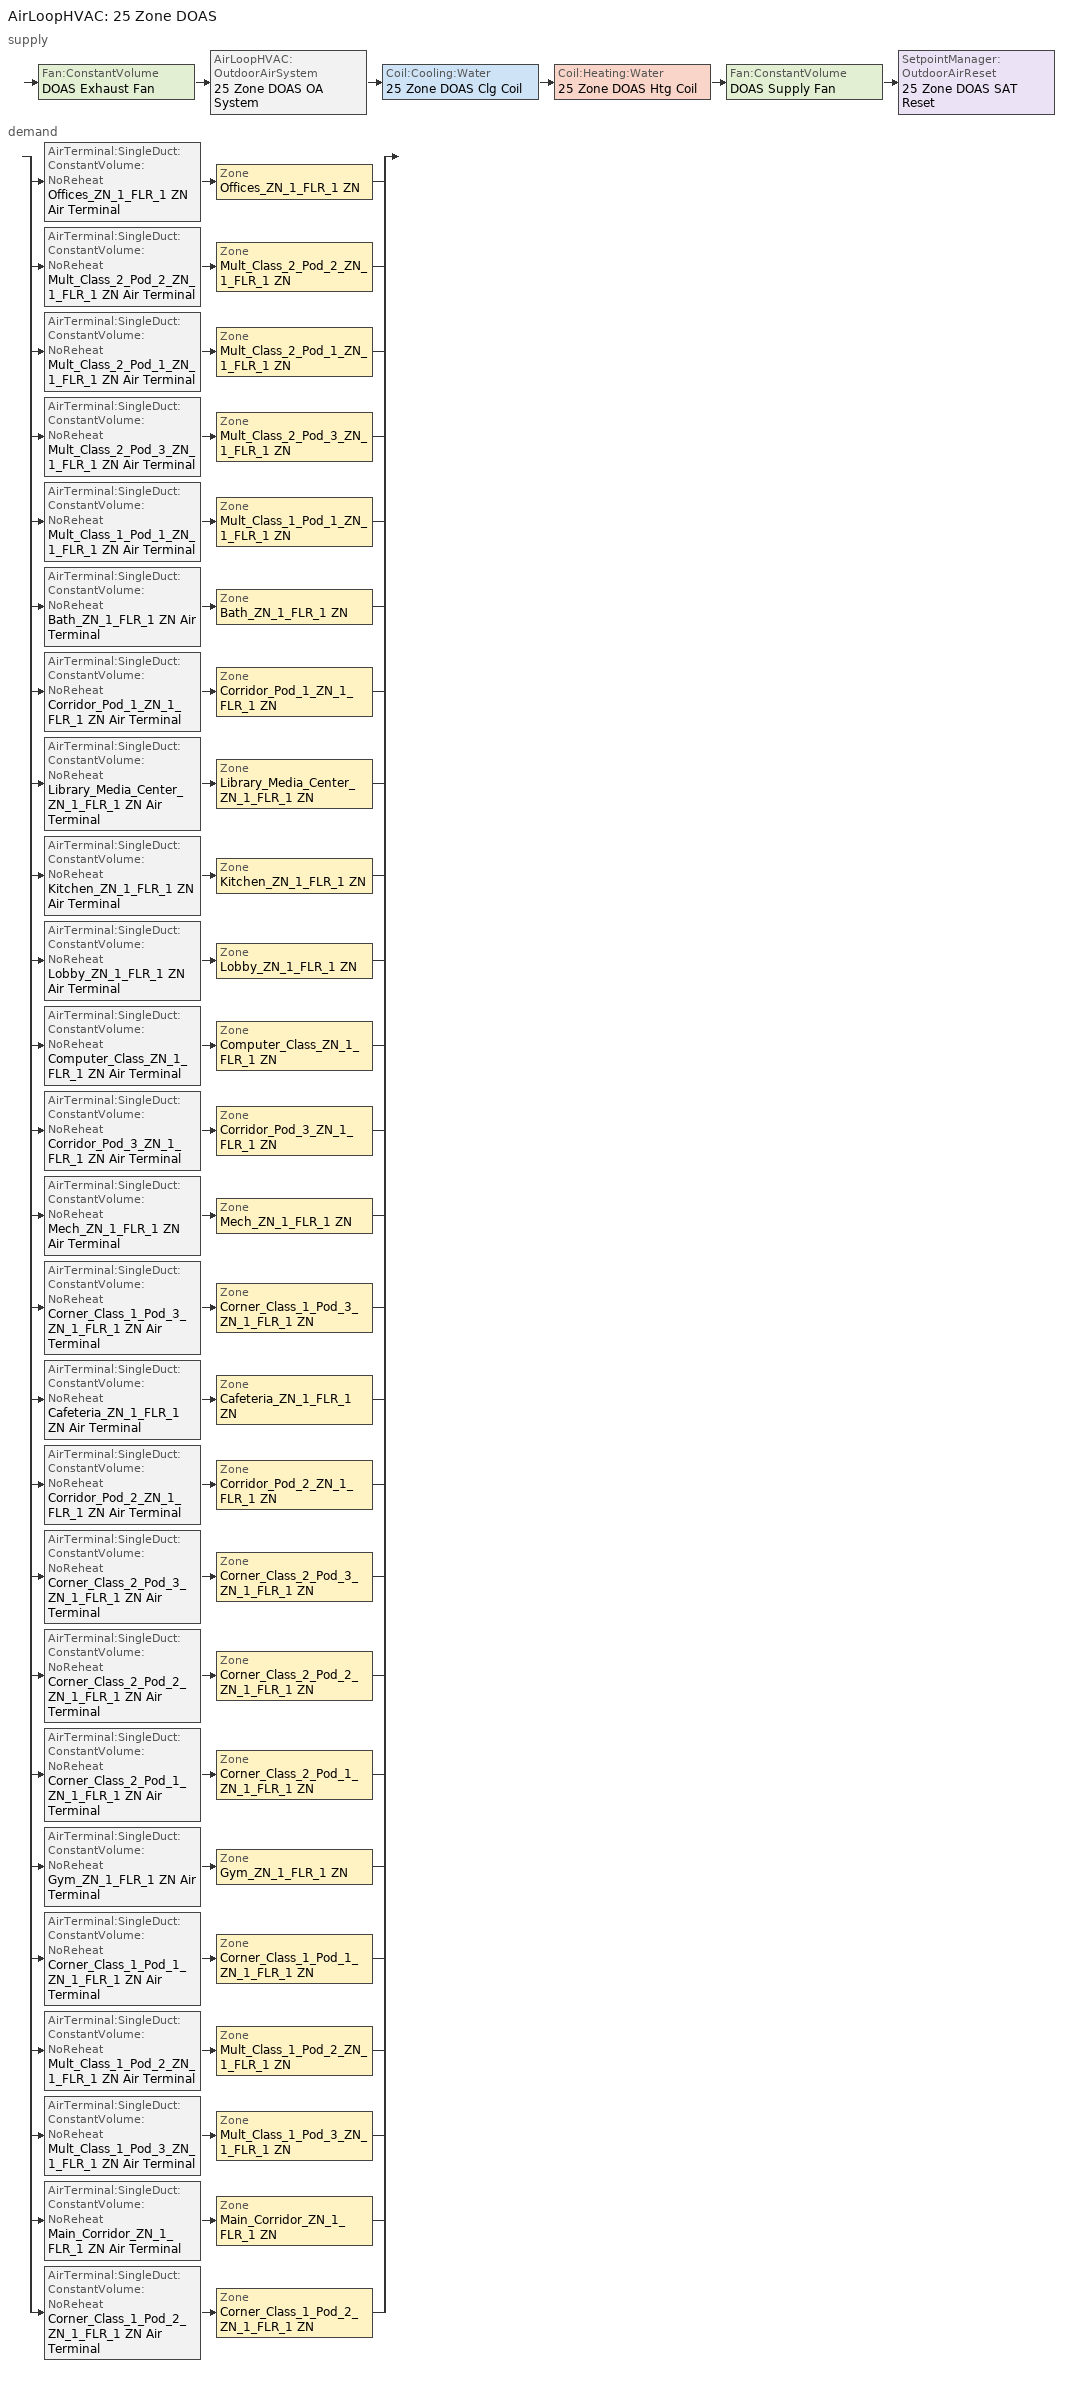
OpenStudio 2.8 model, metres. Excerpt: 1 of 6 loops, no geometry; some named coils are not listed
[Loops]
AirLoopHVAC '25 Zone DOAS'
 supply: Fan:ConstantVolume 'DOAS Exhaust Fan' > AirLoopHVAC:OutdoorAirSystem '25 Zone DOAS OA System' > Coil:Cooling:Water '25 Zone DOAS Clg Coil' > Coil:Heating:Water '25 Zone DOAS Htg Coil' > Fan:ConstantVolume 'DOAS Supply Fan' > SetpointManager:OutdoorAirReset '25 Zone DOAS SAT Reset'
 demand: split
  | AirTerminal:SingleDuct:ConstantVolume:NoReheat 'Offices_ZN_1_FLR_1 ZN Air Terminal' > Zone 'Offices_ZN_1_FLR_1 ZN'
  | AirTerminal:SingleDuct:ConstantVolume:NoReheat 'Mult_Class_2_Pod_2_ZN_1_FLR_1 ZN Air Terminal' > Zone 'Mult_Class_2_Pod_2_ZN_1_FLR_1 ZN'
  | AirTerminal:SingleDuct:ConstantVolume:NoReheat 'Mult_Class_2_Pod_1_ZN_1_FLR_1 ZN Air Terminal' > Zone 'Mult_Class_2_Pod_1_ZN_1_FLR_1 ZN'
  | AirTerminal:SingleDuct:ConstantVolume:NoReheat 'Mult_Class_2_Pod_3_ZN_1_FLR_1 ZN Air Terminal' > Zone 'Mult_Class_2_Pod_3_ZN_1_FLR_1 ZN'
  | AirTerminal:SingleDuct:ConstantVolume:NoReheat 'Mult_Class_1_Pod_1_ZN_1_FLR_1 ZN Air Terminal' > Zone 'Mult_Class_1_Pod_1_ZN_1_FLR_1 ZN'
  | AirTerminal:SingleDuct:ConstantVolume:NoReheat 'Bath_ZN_1_FLR_1 ZN Air Terminal' > Zone 'Bath_ZN_1_FLR_1 ZN'
  | AirTerminal:SingleDuct:ConstantVolume:NoReheat 'Corridor_Pod_1_ZN_1_FLR_1 ZN Air Terminal' > Zone 'Corridor_Pod_1_ZN_1_FLR_1 ZN'
  | AirTerminal:SingleDuct:ConstantVolume:NoReheat 'Library_Media_Center_ZN_1_FLR_1 ZN Air Terminal' > Zone 'Library_Media_Center_ZN_1_FLR_1 ZN'
  | AirTerminal:SingleDuct:ConstantVolume:NoReheat 'Kitchen_ZN_1_FLR_1 ZN Air Terminal' > Zone 'Kitchen_ZN_1_FLR_1 ZN'
  | AirTerminal:SingleDuct:ConstantVolume:NoReheat 'Lobby_ZN_1_FLR_1 ZN Air Terminal' > Zone 'Lobby_ZN_1_FLR_1 ZN'
  | AirTerminal:SingleDuct:ConstantVolume:NoReheat 'Computer_Class_ZN_1_FLR_1 ZN Air Terminal' > Zone 'Computer_Class_ZN_1_FLR_1 ZN'
  | AirTerminal:SingleDuct:ConstantVolume:NoReheat 'Corridor_Pod_3_ZN_1_FLR_1 ZN Air Terminal' > Zone 'Corridor_Pod_3_ZN_1_FLR_1 ZN'
  | AirTerminal:SingleDuct:ConstantVolume:NoReheat 'Mech_ZN_1_FLR_1 ZN Air Terminal' > Zone 'Mech_ZN_1_FLR_1 ZN'
  | AirTerminal:SingleDuct:ConstantVolume:NoReheat 'Corner_Class_1_Pod_3_ZN_1_FLR_1 ZN Air Terminal' > Zone 'Corner_Class_1_Pod_3_ZN_1_FLR_1 ZN'
  | AirTerminal:SingleDuct:ConstantVolume:NoReheat 'Cafeteria_ZN_1_FLR_1 ZN Air Terminal' > Zone 'Cafeteria_ZN_1_FLR_1 ZN'
  | AirTerminal:SingleDuct:ConstantVolume:NoReheat 'Corridor_Pod_2_ZN_1_FLR_1 ZN Air Terminal' > Zone 'Corridor_Pod_2_ZN_1_FLR_1 ZN'
  | AirTerminal:SingleDuct:ConstantVolume:NoReheat 'Corner_Class_2_Pod_3_ZN_1_FLR_1 ZN Air Terminal' > Zone 'Corner_Class_2_Pod_3_ZN_1_FLR_1 ZN'
  | AirTerminal:SingleDuct:ConstantVolume:NoReheat 'Corner_Class_2_Pod_2_ZN_1_FLR_1 ZN Air Terminal' > Zone 'Corner_Class_2_Pod_2_ZN_1_FLR_1 ZN'
  | AirTerminal:SingleDuct:ConstantVolume:NoReheat 'Corner_Class_2_Pod_1_ZN_1_FLR_1 ZN Air Terminal' > Zone 'Corner_Class_2_Pod_1_ZN_1_FLR_1 ZN'
  | AirTerminal:SingleDuct:ConstantVolume:NoReheat 'Gym_ZN_1_FLR_1 ZN Air Terminal' > Zone 'Gym_ZN_1_FLR_1 ZN'
  | AirTerminal:SingleDuct:ConstantVolume:NoReheat 'Corner_Class_1_Pod_1_ZN_1_FLR_1 ZN Air Terminal' > Zone 'Corner_Class_1_Pod_1_ZN_1_FLR_1 ZN'
  | AirTerminal:SingleDuct:ConstantVolume:NoReheat 'Mult_Class_1_Pod_2_ZN_1_FLR_1 ZN Air Terminal' > Zone 'Mult_Class_1_Pod_2_ZN_1_FLR_1 ZN'
  | AirTerminal:SingleDuct:ConstantVolume:NoReheat 'Mult_Class_1_Pod_3_ZN_1_FLR_1 ZN Air Terminal' > Zone 'Mult_Class_1_Pod_3_ZN_1_FLR_1 ZN'
  | AirTerminal:SingleDuct:ConstantVolume:NoReheat 'Main_Corridor_ZN_1_FLR_1 ZN Air Terminal' > Zone 'Main_Corridor_ZN_1_FLR_1 ZN'
  | AirTerminal:SingleDuct:ConstantVolume:NoReheat 'Corner_Class_1_Pod_2_ZN_1_FLR_1 ZN Air Terminal' > Zone 'Corner_Class_1_Pod_2_ZN_1_FLR_1 ZN'
[Sizing:Zone] Zone Cooling Design Supply Air Temperature Input Method=SupplyAirTemperature; Zone Cooling Design Supply Air Temperature {C}=12.7778; Zone Cooling Design Supply Air Temperature Difference {deltaC}=11.11; Zone Heating Design Supply Air Temperature Input Method=SupplyAirTemperature; Zone Heating Design Supply Air Temperature {C}=40; Zone Heating Design Supply Air Temperature Difference {deltaC}=11.11; Zone Cooling Design Supply Air Humidity Ratio {kg-H2O/kg-air}=0.0085; Zone Heating Design Supply Air Humidity Ratio {kg-H2O/kg-air}=0.008; Cooling Design Air Flow Method=DesignDay; Heating Design Air Flow Method=DesignDay; Account for Dedicated Outdoor Air System=Yes; Dedicated Outdoor Air System Control Strategy=NeutralSupplyAir; Dedicated Outdoor Air Low Setpoint Temperature for Design {C}=15.5556; Dedicated Outdoor Air High Setpoint Temperature for Design {C}=21.1111
Bath_ZN_1_FLR_1 ZN; Cafeteria_ZN_1_FLR_1 ZN; Computer_Class_ZN_1_FLR_1 ZN; Corner_Class_1_Pod_1_ZN_1_FLR_1 ZN; Corner_Class_1_Pod_2_ZN_1_FLR_1 ZN; Corner_Class_1_Pod_3_ZN_1_FLR_1 ZN; Corner_Class_2_Pod_1_ZN_1_FLR_1 ZN; Corner_Class_2_Pod_2_ZN_1_FLR_1 ZN; Corner_Class_2_Pod_3_ZN_1_FLR_1 ZN; Corridor_Pod_1_ZN_1_FLR_1 ZN; Corridor_Pod_2_ZN_1_FLR_1 ZN; Corridor_Pod_3_ZN_1_FLR_1 ZN; Gym_ZN_1_FLR_1 ZN; Kitchen_ZN_1_FLR_1 ZN; Library_Media_Center_ZN_1_FLR_1 ZN; Lobby_ZN_1_FLR_1 ZN; Main_Corridor_ZN_1_FLR_1 ZN; Mech_ZN_1_FLR_1 ZN; Mult_Class_1_Pod_1_ZN_1_FLR_1 ZN; Mult_Class_1_Pod_2_ZN_1_FLR_1 ZN; Mult_Class_1_Pod_3_ZN_1_FLR_1 ZN; Mult_Class_2_Pod_1_ZN_1_FLR_1 ZN; Mult_Class_2_Pod_2_ZN_1_FLR_1 ZN; Mult_Class_2_Pod_3_ZN_1_FLR_1 ZN; Offices_ZN_1_FLR_1 ZN
[Zone equipment]
Bath_ZN_1_FLR_1 ZN: Bath_ZN_1_FLR_1 ZN Exhaust Fan, Bath_ZN_1_FLR_1 ZN Air Terminal, Bath_ZN_1_FLR_1 ZN FCU
Cafeteria_ZN_1_FLR_1 ZN: Cafeteria_ZN_1_FLR_1 ZN Air Terminal, Cafeteria_ZN_1_FLR_1 ZN FCU
Computer_Class_ZN_1_FLR_1 ZN: Computer_Class_ZN_1_FLR_1 ZN Air Terminal, Computer_Class_ZN_1_FLR_1 ZN FCU
Corner_Class_1_Pod_1_ZN_1_FLR_1 ZN: Corner_Class_1_Pod_1_ZN_1_FLR_1 ZN Air Terminal, Corner_Class_1_Pod_1_ZN_1_FLR_1 ZN FCU
Corner_Class_1_Pod_2_ZN_1_FLR_1 ZN: Corner_Class_1_Pod_2_ZN_1_FLR_1 ZN Air Terminal, Corner_Class_1_Pod_2_ZN_1_FLR_1 ZN FCU
Corner_Class_1_Pod_3_ZN_1_FLR_1 ZN: Corner_Class_1_Pod_3_ZN_1_FLR_1 ZN Air Terminal, Corner_Class_1_Pod_3_ZN_1_FLR_1 ZN FCU
Corner_Class_2_Pod_1_ZN_1_FLR_1 ZN: Corner_Class_2_Pod_1_ZN_1_FLR_1 ZN Air Terminal, Corner_Class_2_Pod_1_ZN_1_FLR_1 ZN FCU
Corner_Class_2_Pod_2_ZN_1_FLR_1 ZN: Corner_Class_2_Pod_2_ZN_1_FLR_1 ZN Air Terminal, Corner_Class_2_Pod_2_ZN_1_FLR_1 ZN FCU
Corner_Class_2_Pod_3_ZN_1_FLR_1 ZN: Corner_Class_2_Pod_3_ZN_1_FLR_1 ZN Air Terminal, Corner_Class_2_Pod_3_ZN_1_FLR_1 ZN FCU
Corridor_Pod_1_ZN_1_FLR_1 ZN: Corridor_Pod_1_ZN_1_FLR_1 ZN Air Terminal, Corridor_Pod_1_ZN_1_FLR_1 ZN FCU
Corridor_Pod_2_ZN_1_FLR_1 ZN: Corridor_Pod_2_ZN_1_FLR_1 ZN Air Terminal, Corridor_Pod_2_ZN_1_FLR_1 ZN FCU
Corridor_Pod_3_ZN_1_FLR_1 ZN: Corridor_Pod_3_ZN_1_FLR_1 ZN Air Terminal, Corridor_Pod_3_ZN_1_FLR_1 ZN FCU
Gym_ZN_1_FLR_1 ZN: Gym_ZN_1_FLR_1 ZN Air Terminal, Gym_ZN_1_FLR_1 ZN FCU
Kitchen_ZN_1_FLR_1 ZN: Kitchen_ZN_1_FLR_1 ZN Exhaust Fan, Kitchen_ZN_1_FLR_1 ZN Air Terminal, Kitchen_ZN_1_FLR_1 ZN FCU
Library_Media_Center_ZN_1_FLR_1 ZN: Library_Media_Center_ZN_1_FLR_1 ZN Air Terminal, Library_Media_Center_ZN_1_FLR_1 ZN FCU
Lobby_ZN_1_FLR_1 ZN: Lobby_ZN_1_FLR_1 ZN Air Terminal, Lobby_ZN_1_FLR_1 ZN FCU
Main_Corridor_ZN_1_FLR_1 ZN: Main_Corridor_ZN_1_FLR_1 ZN Air Terminal, Main_Corridor_ZN_1_FLR_1 ZN FCU
Mech_ZN_1_FLR_1 ZN: Mech_ZN_1_FLR_1 ZN Air Terminal, Mech_ZN_1_FLR_1 ZN FCU
Mult_Class_1_Pod_1_ZN_1_FLR_1 ZN: Mult_Class_1_Pod_1_ZN_1_FLR_1 ZN Air Terminal, Mult_Class_1_Pod_1_ZN_1_FLR_1 ZN FCU
Mult_Class_1_Pod_2_ZN_1_FLR_1 ZN: Mult_Class_1_Pod_2_ZN_1_FLR_1 ZN Air Terminal, Mult_Class_1_Pod_2_ZN_1_FLR_1 ZN FCU
Mult_Class_1_Pod_3_ZN_1_FLR_1 ZN: Mult_Class_1_Pod_3_ZN_1_FLR_1 ZN Air Terminal, Mult_Class_1_Pod_3_ZN_1_FLR_1 ZN FCU
Mult_Class_2_Pod_1_ZN_1_FLR_1 ZN: Mult_Class_2_Pod_1_ZN_1_FLR_1 ZN Air Terminal, Mult_Class_2_Pod_1_ZN_1_FLR_1 ZN FCU
Mult_Class_2_Pod_2_ZN_1_FLR_1 ZN: Mult_Class_2_Pod_2_ZN_1_FLR_1 ZN Air Terminal, Mult_Class_2_Pod_2_ZN_1_FLR_1 ZN FCU
Mult_Class_2_Pod_3_ZN_1_FLR_1 ZN: Mult_Class_2_Pod_3_ZN_1_FLR_1 ZN Air Terminal, Mult_Class_2_Pod_3_ZN_1_FLR_1 ZN FCU
Offices_ZN_1_FLR_1 ZN: Offices_ZN_1_FLR_1 ZN Air Terminal, Offices_ZN_1_FLR_1 ZN FCU
[Fan:ZoneExhaust] Fan Total Efficiency=0.385; Pressure Rise {Pa}=124.544; System Availability Manager Coupling Mode=Decoupled
Name | Availability Schedule | Maximum Flow Rate {m3/s} | Flow Fraction Schedule | Balanced Exhaust Fraction Schedule
Kitchen_ZN_1_FLR_1 ZN Exhaust Fan | SchoolPrimary Kitchen_Exhaust_SCH | 2.12376 | SchoolSecondary Kitchen_Exhaust_SCH_DCV | SchoolSecondary Kitchen Exhaust Fan Balanced Exhaust Fraction Schedule
Bath_ZN_1_FLR_1 ZN Exhaust Fan | SchoolPrimary Hours_of_operation | 0.283168
[Refrigeration:Case] Availability Schedule=Always On Discrete; Zone=Kitchen_ZN_1_FLR_1 ZN; Rated Ambient Temperature {C}=23.8889; Rated Ambient Relative Humidity {percent}=55; Rated Total Cooling Capacity per Unit Length {W/m}=734; Case Length {m}=3.66; Latent Case Credit Curve Type=CaseTemperatureMethod; Standard Case Lighting Power per Unit Length {W/m}=33; Case Lighting Schedule=SchoolSecondary BLDG_LIGHT_SCH; Fraction of Lighting Energy to Case=1; Anti-Sweat Heater Control Type=None; Humidity at Zero Anti-Sweat Heater Energy {percent}=0; Case Height {m}=0; Defrost Energy Correction Curve Type=None; Refrigerated Case Restocking Schedule=SchoolSecondary Kitchen_ZN_1_FLR_1_Case:1_WALKINFREEZER_WalkInStockingSched
Name | Rated Latent Heat Ratio | Rated Runtime Fraction | Case Operating Temperature {C} | Latent Case Credit Curve | Standard Case Fan Power per Unit Length {W/m} | Operating Case Fan Power per Unit Length {W/m} | Fraction of Anti-Sweat Heater Energy to Case | Case Defrost Power per Unit Length {W/m} | Case Defrost Type | Case Defrost Schedule | Case Defrost Drip-Down Schedule | Under Case HVAC Return Air Fraction | Case Credit Fraction Schedule
Kitchen_ZN_1_FLR_1 ZN Walkin Freezer | 0.1 | 0.4 | -23 | Single Shelf Horizontal Latent Energy Multiplier_After2004 | 68.3 | 68.3 | 0 | 410 | Electric | Refrigeration Defrost Schedule | Refrigeration Defrost DripDown Schedule | 0 | Refrigeration Case Credit Schedule
Kitchen_ZN_1_FLR_1 ZN Display Case | 0.08 | 0.85 | 2 | Multi Shelf Vertical Latent Energy Multiplier | 55 | 55 | 0.2 | 0 | OffCycle | Refrigeration Defrost Schedule 1 |  | 0.05
[Refrigeration:Condenser:AirCooled] Rated Subcooling Temperature Difference {deltaC}=0; Condenser Fan Speed Control Type=VariableSpeed; Rated Fan Power {W}=750; Minimum Fan Air Flow Ratio=0.25
Name | Rated Effective Total Heat Rejection Rate Curve
Refrigeration Condenser Air Cooled 1 | Refrigeration Condenser Air Cooled HR Curve
Refrigeration Condenser Air Cooled 2 | Refrigeration Condenser Air Cooled HR Curve 1
[Refrigeration:System] Minimum Condensing Temperature {C}=21; Refrigeration System Working Fluid Type=R404a; Suction Temperature Control Type=ConstantSuctionTemperature; Suction Piping Zone=Kitchen_ZN_1_FLR_1 ZN
Name | Refrigeration Condenser
Refrigeration System 1 | Refrigeration Condenser Air Cooled 1
Refrigeration System 2 | Refrigeration Condenser Air Cooled 2
[AirLoopHVAC]
25 Zone DOAS: Availability Schedule=Always On Discrete; Design Supply Air Flow Rate {m3/s}=AutoSize
[Sizing:System]
25 Zone DOAS: Type of Load to Size On=VentilationRequirement; Design Outdoor Air Flow Rate {m3/s}=Autosize; Central Heating Maximum System Air Flow Ratio=1; Preheat Design Temperature {C}=7; Preheat Design Humidity Ratio {kg-H2O/kg-Air}=0.008; Precool Design Temperature {C}=12.8; Precool Design Humidity Ratio {kg-H2O/kg-Air}=0.008; Central Cooling Design Supply Air Temperature {C}=15.5556; Central Heating Design Supply Air Temperature {C}=21.1111; Sizing Option=Coincident; 100% Outdoor Air in Cooling=Yes; 100% Outdoor Air in Heating=Yes; Central Cooling Design Supply Air Humidity Ratio {kg-H2O/kg-Air}=0.0085; Central Heating Design Supply Air Humidity Ratio {kg-H2O/kg-Air}=0.008; Cooling Design Air Flow Method=DesignDay; Cooling Design Air Flow Rate {m3/s}=0; Heating Design Air Flow Method=DesignDay; Heating Design Air Flow Rate {m3/s}=0; System Outdoor Air Method=ZoneSum; Zone Maximum Outdoor Air Fraction=1; Cooling Supply Air Flow Rate Per Floor Area {m3/s-m2}=0.00996765; Cooling Fraction of Autosized Cooling Supply Air Flow Rate=1; Cooling Supply Air Flow Rate Per Unit Cooling Capacity {m3/s-W}=3.94755e-05; Heating Supply Air Flow Rate Per Floor Area {m3/s-m2}=0.00996765; Heating Fraction of Autosized Heating Supply Air Flow Rate=1; Heating Fraction of Autosized Cooling Supply Air Flow Rate=1; Heating Supply Air Flow Rate Per Unit Heating Capacity {m3/s-W}=3.15882e-05; Cooling Design Capacity Method=CoolingDesignCapacity; Cooling Design Capacity {W}=autosize; Cooling Design Capacity Per Floor Area {W/m2}=234.7; Fraction of Autosized Cooling Design Capacity=1; Heating Design Capacity Method=HeatingDesignCapacity; Heating Design Capacity {W}=autosize; Heating Design Capacity Per Floor Area {W/m2}=157; Fraction of Autosized Heating Design Capacity=1; Central Cooling Capacity Control Method=OnOff
[Fan:ConstantVolume] Availability Schedule=Always On Discrete; Fan Total Efficiency=0.58175; Maximum Flow Rate {m3/s}=AutoSize; Motor Efficiency=0.895; Motor In Airstream Fraction=1
Name | Pressure Rise {Pa}
DOAS Supply Fan | 747.267
DOAS Exhaust Fan | 498.178
[Controller:OutdoorAir]
25 Zone DOAS Outdoor Air Controller: Minimum Outdoor Air Flow Rate {m3/s}=autosize; Maximum Outdoor Air Flow Rate {m3/s}=Autosize; Economizer Control Type=NoEconomizer; Economizer Control Action Type=ModulateFlow; Lockout Type=NoLockout; Minimum Limit Type=FixedMinimum; Minimum Fraction of Outdoor Air Schedule=Always On Discrete; Controller Mechanical Ventilation=25 Zone DOAS Mechanical Ventilation Controller; High Humidity Control=No; Heat Recovery Bypass Control Type=BypassWhenWithinEconomizerLimits
[Controller:MechanicalVentilation]
25 Zone DOAS Mechanical Ventilation Controller: Availability Schedule=Always On Discrete; System Outdoor Air Method=ZoneSum
[AirLoopHVAC:OutdoorAirSystem]
25 Zone DOAS OA System: Controller=25 Zone DOAS Outdoor Air Controller
[SetpointManager:OutdoorAirReset]
25 Zone DOAS SAT Reset: Control Variable=Temperature; Setpoint at Outdoor Low Temperature {C}=21.1111; Outdoor Low Temperature {C}=15.5556; Setpoint at Outdoor High Temperature {C}=15.5556; Outdoor High Temperature {C}=21.1111; Setpoint Node or NodeList=25 Zone DOAS Supply Outlet Node
[AirTerminal:SingleDuct:ConstantVolume:NoReheat] Availability Schedule=Always On Discrete; Maximum Air Flow Rate {m3/s}=AutoSize
Offices_ZN_1_FLR_1 ZN Air Terminal; Mult_Class_2_Pod_2_ZN_1_FLR_1 ZN Air Terminal; Mult_Class_2_Pod_1_ZN_1_FLR_1 ZN Air Terminal; Mult_Class_2_Pod_3_ZN_1_FLR_1 ZN Air Terminal; Mult_Class_1_Pod_1_ZN_1_FLR_1 ZN Air Terminal; Bath_ZN_1_FLR_1 ZN Air Terminal; Corridor_Pod_1_ZN_1_FLR_1 ZN Air Terminal; Library_Media_Center_ZN_1_FLR_1 ZN Air Terminal; Kitchen_ZN_1_FLR_1 ZN Air Terminal; Lobby_ZN_1_FLR_1 ZN Air Terminal; Computer_Class_ZN_1_FLR_1 ZN Air Terminal; Corridor_Pod_3_ZN_1_FLR_1 ZN Air Terminal; Mech_ZN_1_FLR_1 ZN Air Terminal; Corner_Class_1_Pod_3_ZN_1_FLR_1 ZN Air Terminal; Cafeteria_ZN_1_FLR_1 ZN Air Terminal; Corridor_Pod_2_ZN_1_FLR_1 ZN Air Terminal; Corner_Class_2_Pod_3_ZN_1_FLR_1 ZN Air Terminal; Corner_Class_2_Pod_2_ZN_1_FLR_1 ZN Air Terminal; Corner_Class_2_Pod_1_ZN_1_FLR_1 ZN Air Terminal; Gym_ZN_1_FLR_1 ZN Air Terminal; Corner_Class_1_Pod_1_ZN_1_FLR_1 ZN Air Terminal; Mult_Class_1_Pod_2_ZN_1_FLR_1 ZN Air Terminal; Mult_Class_1_Pod_3_ZN_1_FLR_1 ZN Air Terminal; Main_Corridor_ZN_1_FLR_1 ZN Air Terminal; Corner_Class_1_Pod_2_ZN_1_FLR_1 ZN Air Terminal
[Schedule:Ruleset]
Name | Default Day Schedule | Summer Design Day Schedule | Winter Design Day Schedule
SchoolPrimary Kitchen_Exhaust_SCH | SchoolPrimary Kitchen_Exhaust_SCH Default | SchoolPrimary Kitchen_Exhaust_SCH Summer Design Day | SchoolPrimary Kitchen_Exhaust_SCH Winter Design Day
SchoolSecondary Kitchen_Exhaust_SCH_DCV | SchoolSecondary Kitchen_Exhaust_SCH_DCV Default | SchoolSecondary Kitchen_Exhaust_SCH_DCV Summer Design Day | SchoolSecondary Kitchen_Exhaust_SCH_DCV Winter Design Day
SchoolSecondary Kitchen Exhaust Fan Balanced Exhaust Fraction Schedule | SchoolSecondary Kitchen Exhaust Fan Balanced Exhaust Fraction Schedule Default | SchoolSecondary Kitchen Exhaust Fan Balanced Exhaust Fraction Schedule Summer Design Day | SchoolSecondary Kitchen Exhaust Fan Balanced Exhaust Fraction Schedule Winter Design Day
SchoolPrimary Hours_of_operation | SchoolPrimary Hours_of_operation Default | SchoolPrimary Hours_of_operation Summer Design Day | SchoolPrimary Hours_of_operation Winter Design Day
Refrigeration Defrost Schedule | Refrigeration Defrost Schedule Default
Refrigeration Defrost DripDown Schedule | Refrigeration Defrost DripDown Schedule Default
Refrigeration Case Credit Schedule | Refrigeration Case Credit Schedule Default
SchoolSecondary BLDG_LIGHT_SCH | SchoolSecondary BLDG_LIGHT_SCH Default | SchoolSecondary BLDG_LIGHT_SCH Summer Design Day | SchoolSecondary BLDG_LIGHT_SCH Winter Design Day
SchoolSecondary Kitchen_ZN_1_FLR_1_Case:1_WALKINFREEZER_WalkInStockingSched | SchoolSecondary Kitchen_ZN_1_FLR_1_Case:1_WALKINFREEZER_WalkInStockingSched Default | SchoolSecondary Kitchen_ZN_1_FLR_1_Case:1_WALKINFREEZER_WalkInStockingSched Summer Design Day | SchoolSecondary Kitchen_ZN_1_FLR_1_Case:1_WALKINFREEZER_WalkInStockingSched Winter Design Day
Refrigeration Defrost Schedule 1 | Refrigeration Defrost Schedule Default 1
[Schedule:Day]
SchoolPrimary Kitchen_Exhaust_SCH Default; SchoolPrimary Kitchen_Exhaust_SCH Wknd Day; SchoolPrimary Kitchen_Exhaust_SCH Wknd Day 1; SchoolSecondary Kitchen Exhaust Fan Balanced Exhaust Fraction Schedule Default; SchoolSecondary Kitchen Exhaust Fan Balanced Exhaust Fraction Schedule Wknd Day; SchoolSecondary Kitchen Exhaust Fan Balanced Exhaust Fraction Schedule Wknd Day 1; SchoolPrimary Hours_of_operation Default; SchoolSecondary BLDG_LIGHT_SCH Winter Design Day: 24, 0, 0
SchoolPrimary Kitchen_Exhaust_SCH Wkdy Day: 8, 0, 0, 17, 0, 1, 24, 0, 0
SchoolPrimary Kitchen_Exhaust_SCH Winter Design Day; SchoolPrimary Kitchen_Exhaust_SCH Summer Design Day; SchoolPrimary Kitchen_Exhaust_SCH Wkdy Day 1; SchoolPrimary Kitchen_Exhaust_SCH Wkdy Day 2: 8, 0, 0, 21, 0, 1, 24, 0, 0
SchoolSecondary Kitchen_Exhaust_SCH_DCV Default; SchoolSecondary Kitchen_Exhaust_SCH_DCV Winter Design Day; SchoolSecondary Kitchen_Exhaust_SCH_DCV Summer Design Day; SchoolSecondary BLDG_LIGHT_SCH Summer Design Day: 24, 0, 1
SchoolSecondary Kitchen Exhaust Fan Balanced Exhaust Fraction Schedule Wkdy Day: 8, 0, 0, 17, 0, 0.746296, 24, 0, 0
SchoolSecondary Kitchen Exhaust Fan Balanced Exhaust Fraction Schedule Winter Design Day; SchoolSecondary Kitchen Exhaust Fan Balanced Exhaust Fraction Schedule Summer Design Day; SchoolSecondary Kitchen Exhaust Fan Balanced Exhaust Fraction Schedule Wkdy Day 1; SchoolSecondary Kitchen Exhaust Fan Balanced Exhaust Fraction Schedule Wkdy Day 2: 8, 0, 0, 21, 0, 0.746296, 24, 0, 0
SchoolPrimary Hours_of_operation Winter Design Day; SchoolPrimary Hours_of_operation Summer Design Day; SchoolPrimary Hours_of_operation WntrDsn|SmrDsn|Wkdy Day: 7, 0, 0, 21, 0, 1, 24, 0, 0
Refrigeration Defrost Schedule Default: 11, 0, 0, 11, 20, 1, 23, 0, 0, 23, 20, 1, 24, 0, 0
Refrigeration Defrost DripDown Schedule Default: 11, 0, 0, 11, 30, 1, 23, 0, 0, 23, 30, 1, 24, 0, 0
Refrigeration Case Credit Schedule Default: 7, 0, 0.2, 21, 0, 0.4, 24, 0, 0.2
SchoolSecondary BLDG_LIGHT_SCH Default; SchoolSecondary BLDG_LIGHT_SCH Wknd Day; SchoolSecondary BLDG_LIGHT_SCH Wknd Day 1: 24, 0, 0.1773
SchoolSecondary BLDG_LIGHT_SCH Wkdy Day; SchoolSecondary BLDG_LIGHT_SCH Wkdy Day 2: 7, 0, 0.1773, 21, 0, 0.9, 24, 0, 0.1773
SchoolSecondary BLDG_LIGHT_SCH Wkdy Day 1: 8, 0, 0.1773, 20, 0, 0.5, 24, 0, 0.1773
SchoolSecondary Kitchen_ZN_1_FLR_1_Case:1_WALKINFREEZER_WalkInStockingSched Default: 4, 0, 0, 5, 0, 725, 6, 0, 417, 7, 0, 290, 24, 0, 0
SchoolSecondary Kitchen_ZN_1_FLR_1_Case:1_WALKINFREEZER_WalkInStockingSched Winter Design Day; SchoolSecondary Kitchen_ZN_1_FLR_1_Case:1_WALKINFREEZER_WalkInStockingSched Summer Design Day; SchoolSecondary Kitchen_ZN_1_FLR_1_Case:1_WALKINFREEZER_WalkInStockingSched WntrDsn|SmrDsn|Wknd|Mon|Wed|Thu Day: 4, 0, 0, 5, 0, 125, 6, 0, 117, 7, 0, 90, 19, 0, 0, 20, 0, 125, 21, 0, 117, 22, 0, 90, 24, 0, 0
Refrigeration Defrost Schedule Default 1: 23, 20, 0, 24, 0, 0
[Schedule:Rule] Date Specification Type=DateRange; Start Day=1
Name | Schedule Ruleset | Rule Order | Day Schedule | Apply Monday | Apply Tuesday | Apply Wednesday | Apply Thursday | Apply Friday | Start Month | End Month | End Day | Apply Sunday | Apply Saturday
Schedule Rule 73 | SchoolPrimary Kitchen_Exhaust_SCH | 4 | SchoolPrimary Kitchen_Exhaust_SCH Wkdy Day | Yes | Yes | Yes | Yes | Yes | 1 | 6 | 30
Schedule Rule 74 | SchoolPrimary Kitchen_Exhaust_SCH | 3 | SchoolPrimary Kitchen_Exhaust_SCH Wknd Day |  |  |  |  |  | 1 | 6 | 30 | Yes | Yes
Schedule Rule 75 | SchoolPrimary Kitchen_Exhaust_SCH | 2 | SchoolPrimary Kitchen_Exhaust_SCH Wkdy Day 1 | Yes | Yes | Yes | Yes | Yes | 7 | 9 | 1
Schedule Rule 76 | SchoolPrimary Kitchen_Exhaust_SCH | 1 | SchoolPrimary Kitchen_Exhaust_SCH Wknd Day 1 |  |  |  |  |  | 7 | 9 | 1 | Yes | Yes
Schedule Rule 77 | SchoolPrimary Kitchen_Exhaust_SCH | 0 | SchoolPrimary Kitchen_Exhaust_SCH Wkdy Day 2 | Yes | Yes | Yes | Yes | Yes | 9 | 12 | 31
Schedule Rule 78 | SchoolSecondary Kitchen Exhaust Fan Balanced Exhaust Fraction Schedule | 4 | SchoolSecondary Kitchen Exhaust Fan Balanced Exhaust Fraction Schedule Wkdy Day | Yes | Yes | Yes | Yes | Yes | 1 | 6 | 30
Schedule Rule 79 | SchoolSecondary Kitchen Exhaust Fan Balanced Exhaust Fraction Schedule | 3 | SchoolSecondary Kitchen Exhaust Fan Balanced Exhaust Fraction Schedule Wknd Day |  |  |  |  |  | 1 | 6 | 30 | Yes | Yes
Schedule Rule 80 | SchoolSecondary Kitchen Exhaust Fan Balanced Exhaust Fraction Schedule | 2 | SchoolSecondary Kitchen Exhaust Fan Balanced Exhaust Fraction Schedule Wkdy Day 1 | Yes | Yes | Yes | Yes | Yes | 7 | 9 | 1
Schedule Rule 81 | SchoolSecondary Kitchen Exhaust Fan Balanced Exhaust Fraction Schedule | 1 | SchoolSecondary Kitchen Exhaust Fan Balanced Exhaust Fraction Schedule Wknd Day 1 |  |  |  |  |  | 7 | 9 | 1 | Yes | Yes
Schedule Rule 82 | SchoolSecondary Kitchen Exhaust Fan Balanced Exhaust Fraction Schedule | 0 | SchoolSecondary Kitchen Exhaust Fan Balanced Exhaust Fraction Schedule Wkdy Day 2 | Yes | Yes | Yes | Yes | Yes | 9 | 12 | 31
Schedule Rule 83 | SchoolPrimary Hours_of_operation | 0 | SchoolPrimary Hours_of_operation WntrDsn|SmrDsn|Wkdy Day | Yes | Yes | Yes | Yes | Yes | 1 | 12 | 31
Schedule Rule 84 | SchoolSecondary BLDG_LIGHT_SCH | 4 | SchoolSecondary BLDG_LIGHT_SCH Wkdy Day | Yes | Yes | Yes | Yes | Yes | 1 | 6 | 30
Schedule Rule 85 | SchoolSecondary BLDG_LIGHT_SCH | 3 | SchoolSecondary BLDG_LIGHT_SCH Wknd Day |  |  |  |  |  | 1 | 6 | 30 | Yes | Yes
Schedule Rule 86 | SchoolSecondary BLDG_LIGHT_SCH | 2 | SchoolSecondary BLDG_LIGHT_SCH Wkdy Day 1 | Yes | Yes | Yes | Yes | Yes | 7 | 9 | 1
Schedule Rule 87 | SchoolSecondary BLDG_LIGHT_SCH | 1 | SchoolSecondary BLDG_LIGHT_SCH Wknd Day 1 |  |  |  |  |  | 7 | 9 | 1 | Yes | Yes
Schedule Rule 88 | SchoolSecondary BLDG_LIGHT_SCH | 0 | SchoolSecondary BLDG_LIGHT_SCH Wkdy Day 2 | Yes | Yes | Yes | Yes | Yes | 9 | 12 | 31
Schedule Rule 89 | SchoolSecondary Kitchen_ZN_1_FLR_1_Case:1_WALKINFREEZER_WalkInStockingSched | 0 | SchoolSecondary Kitchen_ZN_1_FLR_1_Case:1_WALKINFREEZER_WalkInStockingSched WntrDsn|SmrDsn|Wknd|Mon|Wed|Thu Day | Yes |  | Yes | Yes |  | 1 | 12 | 31 | Yes | Yes
[Schedule:Constant]
Always On Discrete: Value=1
[Curve:Cubic] Minimum Value of x=-35; Maximum Value of x=20
Name | Coefficient1 Constant | Coefficient2 x | Coefficient3 x**2 | Coefficient4 x**3
Single Shelf Horizontal Latent Energy Multiplier_After2004 | 0.0236 | 0.0006 | 0 | 0
Multi Shelf Vertical Latent Energy Multiplier | 0.0265263 | 0.00107803 | -6.02558e-05 | 1.23732e-06
[Curve:Linear] Coefficient1 Constant=0; Coefficient2 x=22000; Minimum Value of x=5; Maximum Value of x=22.2
Refrigeration Condenser Air Cooled HR Curve; Refrigeration Condenser Air Cooled HR Curve 1
